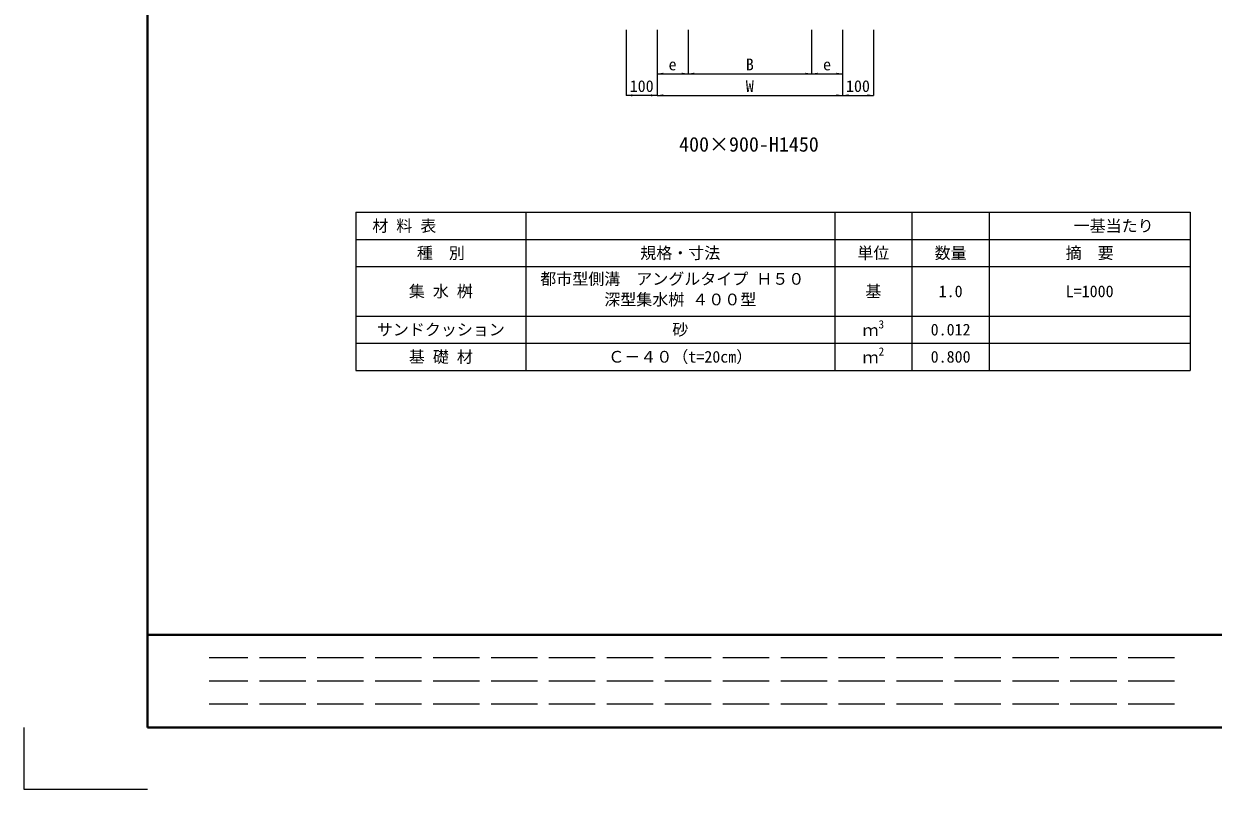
# Model space of a CAD drawing. Units: millimetres at full size. Extents: x 87398 to 114821, y -118528 to -105583.
# Drawn here: x 106421 to 110271, y -118528 to -116050 of the extents above; entities that cross this region are included whole.
import ezdxf
from ezdxf.enums import TextEntityAlignment as Align

# ---------------------------------------------------------------- set-up
doc = ezdxf.new("R2010")
doc.units = ezdxf.units.MM
doc.header["$LTSCALE"] = 25
doc.linetypes.add('DASHED', pattern=[7.5, 6, -1.5])
doc.linetypes.add('USER1', pattern=[1.35, 0.75, -0.6])
for name, color, linetype, lineweight in [('Defpoints_2', 8, 'Continuous', 0), ('図枠', 7, 'Continuous', 5), ('寸法・材料表', 7, 'Continuous', 13), ('寸法線', 7, 'Continuous', 13), ('補助線', 8, 'USER1', 9)]:
    doc.layers.add(name, color=color, linetype=linetype, lineweight=lineweight)
doc.styles.add('ＭＳ ゴシック', font='')
doc.styles.get('ＭＳ ゴシック').set_extended_font_data('MS Gothic')

# ---------------------------------------------------------------- blocks, each defined once
blk = doc.blocks.new('filled_arrow')
at = {"color": 0, "linetype": 'Continuous', "lineweight": -2}
blk.add_solid([(7.5, 1.25), (0, 0), (7.5, -1.25)], dxfattribs=at)

msp = doc.modelspace()

# ---------------------------------------------------------------- linework, layer by layer
at = {"layer": 'Defpoints_2'}
for p, q in [((107495.83, -116659.88), (110195.83, -116659.88)), ((107495.83, -116659.88), (107495.83, -116747.88)), ((108045.83, -116659.88), (108045.83, -116747.88)), ((109045.83, -116659.88), (109045.83, -116747.88)), ((109295.83, -116659.88), (109295.83, -116747.88)), ((109545.83, -116659.88), (109545.83, -116747.88)), ((110195.83, -116659.88), (110195.83, -116747.88))]:
    msp.add_line(p, q, dxfattribs=at)
at = {"layer": 'Defpoints_2', "color": 1, "lineweight": 13}
for p, q in [((106420.83, -118328.12), (106420.83, -118528.12)), ((106420.83, -118528.12), (106820.83, -118528.12))]:
    msp.add_line(p, q, dxfattribs=at)
at = {"layer": '図枠', "lineweight": 40}
for p, q in [((106820.83, -118328.12), (106820.83, -112788.12)), ((106820.83, -118028.12), (114620.83, -118028.12)), ((106820.83, -118328.12), (114620.83, -118328.12))]:
    msp.add_line(p, q, dxfattribs=at)
at = {"layer": '図枠', "linetype": 'DASHED', "lineweight": 9}
for p, q in [((110145.83, -118103.12), (107020.83, -118103.12)), ((110145.83, -118178.12), (107020.83, -118178.12)), ((110145.83, -118253.12), (107020.83, -118253.12))]:
    msp.add_line(p, q, dxfattribs=at)
at = {"layer": '寸法・材料表'}
for p, q in [((107495.83, -116747.88), (110195.83, -116747.88)), ((107495.83, -116747.88), (107495.83, -117171.88)), ((108045.83, -116747.88), (108045.83, -117171.88)), ((109045.83, -116747.88), (109045.83, -117171.88)), ((109295.83, -116747.88), (109295.83, -117171.88)), ((109545.83, -116747.88), (109545.83, -117171.88)), ((110195.83, -116747.88), (110195.83, -117171.88)), ((107495.83, -116835.88), (110195.83, -116835.88)), ((107495.83, -116995.88), (110195.83, -116995.88)), ((107495.83, -117083.88), (110195.83, -117083.88)), ((107495.83, -117171.88), (110195.83, -117171.88))]:
    msp.add_line(p, q, dxfattribs=at)
at = {"layer": '寸法線'}
for p, q in [((108370.83, -116069.63), (108370.83, -116281.42)), ((108470.83, -116069.63), (108470.83, -116211.42)), ((108470.83, -116069.63), (108470.83, -116281.42)), ((108470.83, -116069.63), (108470.83, -116281.42)), ((108570.83, -116069.63), (108570.83, -116211.42)), ((108570.83, -116069.63), (108570.83, -116211.42)), ((108970.83, -116069.63), (108970.83, -116211.42)), ((108970.83, -116069.63), (108970.83, -116211.42)), ((109070.83, -116069.63), (109070.83, -116211.42)), ((109070.83, -116069.63), (109070.83, -116281.42)), ((109070.83, -116069.63), (109070.83, -116281.42)), ((109170.83, -116069.63), (109170.83, -116281.42)), ((108470.83, -116211.42), (108570.83, -116211.42)), ((108570.83, -116211.42), (108970.83, -116211.42)), ((108970.83, -116211.42), (109070.83, -116211.42)), ((108470.83, -116281.42), (108370.83, -116281.42)), ((108470.83, -116281.42), (109070.83, -116281.42)), ((109070.83, -116281.42), (109170.83, -116281.42))]:
    msp.add_line(p, q, dxfattribs=at)

# ---------------------------------------------------------------- block references
at = {"layer": '寸法線', "xscale": 2.67, "yscale": 2.67}
for p in [(108470.83, -116211.42), (108570.83, -116211.42), (108970.83, -116211.42), (108370.83, -116281.42), (108470.83, -116281.42), (109070.83, -116281.42)]:
    msp.add_blockref('filled_arrow', p, dxfattribs=at)
at = {"layer": '寸法線', "xscale": 2.67, "yscale": 2.67, "rotation": 180}
for p in [(108570.83, -116211.42), (108970.83, -116211.42), (109070.83, -116211.42), (108470.83, -116281.42), (109070.83, -116281.42), (109170.83, -116281.42)]:
    msp.add_blockref('filled_arrow', p, dxfattribs=at)

# ---------------------------------------------------------------- texts
at = {"layer": '寸法・材料表', "style": 'ＭＳ ゴシック'}
msp.add_text('\u3000材 料 表', height=37.98, dxfattribs=at).set_placement((107497.03, -116703.88), align=Align.MIDDLE_LEFT)
for s, p in [('\u3000\u3000\u3000一基当たり', (109870.83, -116703.88)), ('種\u3000別', (107770.83, -116791.88)), ('規格・寸法', (108545.83, -116791.88)), ('単位', (109170.83, -116791.88)), ('数量', (109420.83, -116791.88)), ('摘\u3000要', (109870.83, -116791.88)), ('集 水 桝', (107770.83, -116915.88)), ('基', (109170.83, -116915.88)), ('1.0', (109420.83, -116915.88)), ('L=1000', (109870.83, -116915.88)), ('サンドクッション', (107770.83, -117039.88)), ('砂', (108545.83, -117039.88)), ('0.012', (109420.83, -117039.88)), ('基 礎 材', (107770.83, -117127.88)), ('Ｃ－４０（t=20cm）', (108545.83, -117127.88)), ('0.800', (109420.83, -117127.88))]:
    msp.add_text(s, height=37.98, dxfattribs=at).set_placement(p, align=Align.MIDDLE_CENTER)
for s, p in [('都市型側溝\u3000アングルタイプ Ｈ５０\u3000', (108092.58, -116856.65)), ('深型集水桝 ４００型', (108299.78, -116923.31))]:
    msp.add_text(s, height=37.98, dxfattribs=at).set_placement(p, align=Align.TOP_LEFT)
for s, height, p in [('ｍ', 37.98, (109135.86, -117072.01)), ('3', 26.58, (109187.66, -117044.01)), ('2', 26.58, (109187.66, -117132.01)), ('ｍ', 37.98, (109135.86, -117160.01))]:
    msp.add_text(s, height=height, dxfattribs=at).set_placement(p, align=Align.BOTTOM_LEFT)
at = {"layer": '寸法線', "style": 'ＭＳ ゴシック'}
for s, p in [('e', (108520.83, -116181.42)), ('B', (108770.83, -116181.42)), ('e', (109020.83, -116181.42)), ('100', (108420.83, -116251.42)), ('W', (108770.83, -116251.42)), ('100', (109120.83, -116251.42))]:
    msp.add_text(s, height=37.98, dxfattribs=at).set_placement(p, align=Align.MIDDLE_CENTER)
at = {"layer": '補助線', "style": 'ＭＳ ゴシック'}
msp.add_text('400×900-H1450', height=47.47, dxfattribs=at).set_placement((108768.05, -116439.9), align=Align.MIDDLE_CENTER)

doc.saveas('drawing.dxf')
